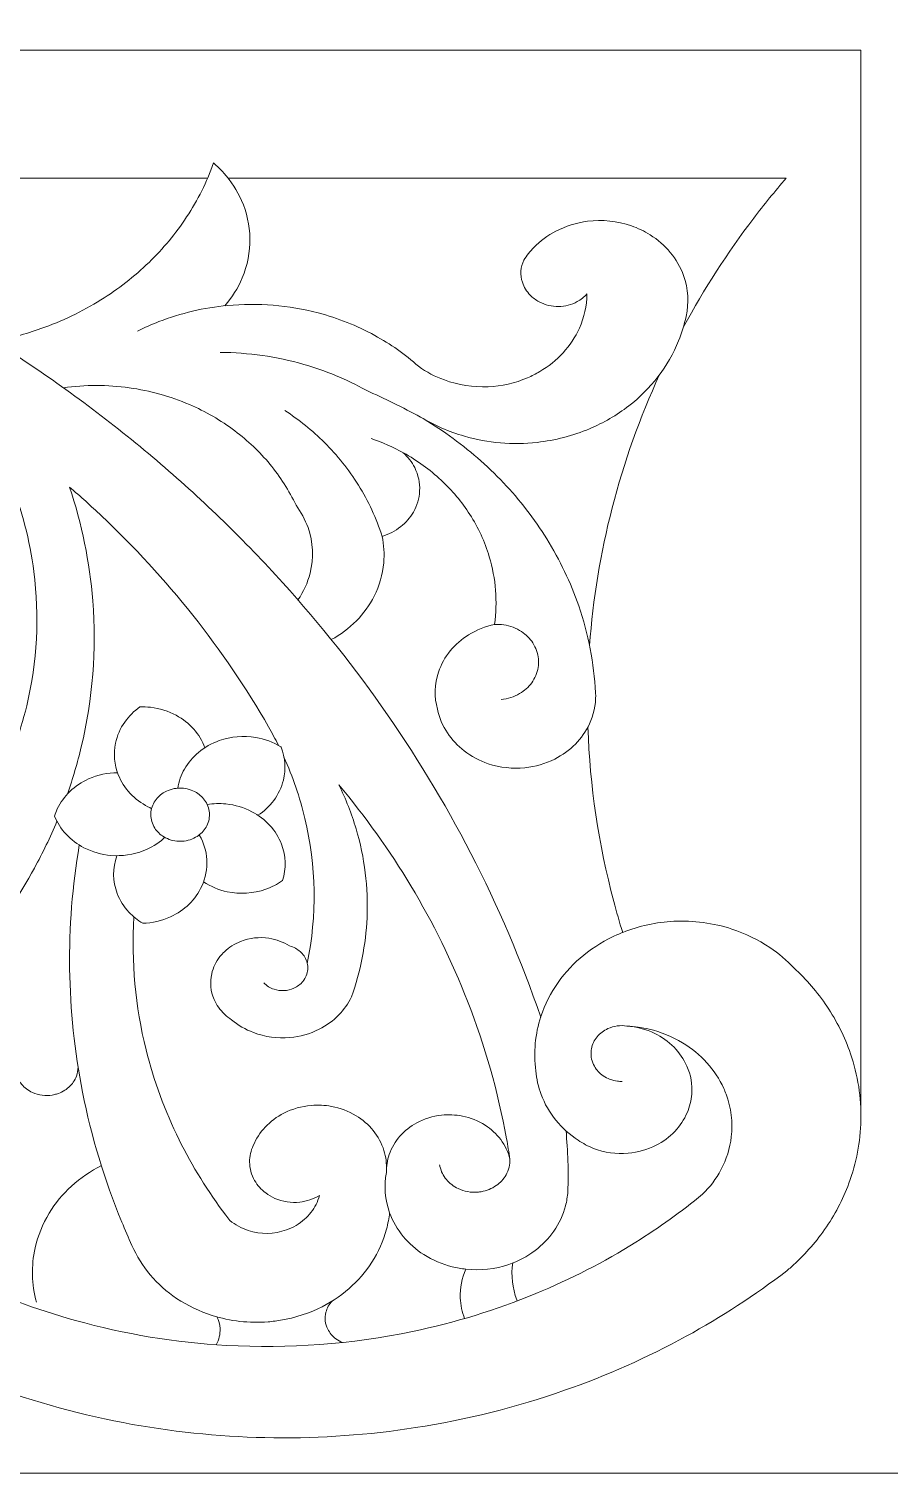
# Model space of a CAD drawing. Header units: millimetres. Extents: x 4600 to 4846, y 410 to 672.
# Drawn here: x 4768.1 to 4804.7, y 550.3 to 611.7 of the extents above; entities that cross this region are included whole.
import ezdxf

# ---------------------------------------------------------------- set-up
doc = ezdxf.new("R2010")
doc.units = ezdxf.units.MM
doc.header["$MEASUREMENT"] = 0
doc.layers.add('SITARA ALL', color=18, linetype='Continuous', true_color=0x000000)

msp = doc.modelspace()

# ---------------------------------------------------------------- linework, layer by layer
at = {"layer": 'SITARA ALL', "lineweight": 9}
for points, knots in [([(4601.51, 672.296), (4601.51, 672.296), (4845.51, 672.296), (4845.51, 672.296), (4845.51, 672.296), (4845.51, 550.296), (4845.51, 550.296), (4845.51, 550.296), (4601.51, 550.296), (4601.51, 550.296), (4601.51, 550.296), (4601.51, 672.296), (4601.51, 672.296)], [0, 0, 0, 0, 0.25, 0.25, 0.25, 0.5, 0.5, 0.5, 0.75, 0.75, 0.75, 1, 1, 1, 1]), ([(4603.512, 565.277), (4603.512, 565.277), (4603.512, 610.796), (4603.512, 610.796), (4603.512, 610.796), (4703.51, 610.796), (4703.51, 610.796), (4703.51, 610.796), (4803.507, 610.796), (4803.507, 610.796), (4803.507, 610.796), (4803.507, 565.277), (4803.507, 565.277)], [0, 0, 0, 0, 0.2, 0.2, 0.2, 0.4, 0.4, 0.4, 0.6, 0.6, 0.6, 1, 1, 1, 1]), ([(4776.442, 599.93), (4776.748, 600.282), (4776.997, 600.681), (4777.179, 601.111), (4777.405, 601.643), (4777.517, 602.217), (4777.508, 602.795), (4777.498, 603.351), (4777.377, 603.898), (4777.152, 604.407), (4776.965, 604.83), (4776.713, 605.221), (4776.405, 605.567), (4776.267, 605.722), (4776.12, 605.867), (4775.963, 606.003), (4775.673, 605.194), (4775.288, 604.423), (4774.815, 603.705), (4774.354, 603.006), (4773.817, 602.358), (4773.215, 601.776), (4772.591, 601.172), (4771.904, 600.636), (4771.166, 600.178), (4770.363, 599.679), (4769.508, 599.27), (4768.616, 598.957), (4767.964, 598.728), (4767.295, 598.549), (4766.615, 598.423)], [0, 0, 0, 0, 0.090909, 0.090909, 0.090909, 0.181818, 0.181818, 0.181818, 0.272727, 0.272727, 0.272727, 0.363636, 0.363636, 0.363636, 0.454545, 0.454545, 0.454545, 0.545455, 0.545455, 0.545455, 0.636364, 0.636364, 0.636364, 0.727273, 0.727273, 0.727273, 0.818182, 0.818182, 0.818182, 1, 1, 1, 1]), ([(4789.882, 569.688), (4789.062, 572.077), (4788.068, 574.403), (4786.908, 576.647), (4785.784, 578.822), (4784.511, 580.916), (4783.099, 582.917), (4781.722, 584.868), (4780.22, 586.728), (4778.602, 588.485), (4776.966, 590.262), (4775.22, 591.934), (4773.373, 593.491), (4771.463, 595.102), (4769.453, 596.592), (4767.356, 597.951), (4765.147, 599.382), (4762.849, 600.67), (4760.476, 601.809), (4757.915, 603.037), (4755.275, 604.093), (4752.574, 604.969), (4752.574, 604.969), (4752.463, 605.005), (4752.463, 605.005), (4751.565, 605.177), (4750.657, 605.293), (4749.745, 605.353)], [0, 0, 0, 0, 0.1, 0.1, 0.1, 0.2, 0.2, 0.2, 0.3, 0.3, 0.3, 0.4, 0.4, 0.4, 0.5, 0.5, 0.5, 0.6, 0.6, 0.6, 0.7, 0.7, 0.7, 0.8, 0.8, 0.8, 1, 1, 1, 1]), ([(4795.957, 599.034), (4796.832, 600.647), (4797.83, 602.191), (4798.944, 603.65), (4799.387, 604.231), (4799.848, 604.799), (4800.325, 605.353), (4800.325, 605.353), (4776.583, 605.353), (4776.583, 605.353)], [0, 0, 0, 0, 0.25, 0.25, 0.25, 0.5, 0.5, 0.5, 1, 1, 1, 1]), ([(4784.771, 595.195), (4785.353, 594.844), (4785.978, 594.572), (4786.632, 594.386), (4787.637, 594.098), (4788.689, 594.009), (4789.729, 594.122), (4790.498, 594.205), (4791.251, 594.4), (4791.964, 594.701), (4792.557, 594.951), (4793.115, 595.277), (4793.625, 595.67), (4794.091, 596.03), (4794.509, 596.447), (4794.87, 596.912), (4795.233, 597.379), (4795.529, 597.894), (4795.751, 598.442), (4795.887, 598.777), (4795.993, 599.123), (4796.067, 599.477), (4796.198, 600.053), (4796.161, 600.655), (4795.96, 601.212), (4795.83, 601.57), (4795.639, 601.903), (4795.395, 602.196), (4795.151, 602.489), (4794.862, 602.742), (4794.539, 602.944), (4794.287, 603.103), (4794.019, 603.232), (4793.738, 603.329), (4793.139, 603.536), (4792.501, 603.601), (4791.872, 603.521), (4791.401, 603.461), (4790.945, 603.319), (4790.523, 603.1), (4790.176, 602.92), (4789.86, 602.686), (4789.587, 602.407), (4789.427, 602.245), (4789.285, 602.066), (4789.161, 601.875), (4789.023, 601.578), (4789.002, 601.24), (4789.103, 600.928), (4789.169, 600.723), (4789.282, 600.537), (4789.433, 600.383), (4789.544, 600.269), (4789.673, 600.172), (4789.814, 600.097), (4790.069, 599.962), (4790.353, 599.893), (4790.641, 599.898), (4790.918, 599.901), (4791.191, 599.971), (4791.435, 600.104), (4791.591, 600.189), (4791.732, 600.3), (4791.85, 600.433), (4791.843, 599.932), (4791.733, 599.438), (4791.527, 598.98), (4791.355, 598.597), (4791.122, 598.243), (4790.837, 597.933), (4790.547, 597.617), (4790.211, 597.346), (4789.84, 597.129), (4789.674, 597.031), (4789.502, 596.944), (4789.325, 596.868), (4788.792, 596.641), (4788.223, 596.512), (4787.644, 596.488), (4787.01, 596.46), (4786.377, 596.557), (4785.782, 596.774), (4785.389, 596.917), (4785.018, 597.113), (4784.679, 597.357), (4784.111, 597.864), (4783.486, 598.305), (4782.818, 598.67), (4782.057, 599.086), (4781.248, 599.408), (4780.409, 599.628), (4779.152, 599.957), (4777.848, 600.063), (4776.555, 599.941), (4775.555, 599.848), (4774.573, 599.617), (4773.636, 599.256), (4773.327, 599.136), (4773.024, 599.002), (4772.727, 598.854)], [0, 0, 0, 0, 0.029412, 0.029412, 0.029412, 0.058824, 0.058824, 0.058824, 0.088235, 0.088235, 0.088235, 0.117647, 0.117647, 0.117647, 0.147059, 0.147059, 0.147059, 0.176471, 0.176471, 0.176471, 0.205882, 0.205882, 0.205882, 0.235294, 0.235294, 0.235294, 0.264706, 0.264706, 0.264706, 0.294118, 0.294118, 0.294118, 0.323529, 0.323529, 0.323529, 0.352941, 0.352941, 0.352941, 0.382353, 0.382353, 0.382353, 0.411765, 0.411765, 0.411765, 0.441176, 0.441176, 0.441176, 0.470588, 0.470588, 0.470588, 0.5, 0.5, 0.5, 0.529412, 0.529412, 0.529412, 0.558824, 0.558824, 0.558824, 0.588235, 0.588235, 0.588235, 0.617647, 0.617647, 0.617647, 0.647059, 0.647059, 0.647059, 0.676471, 0.676471, 0.676471, 0.705882, 0.705882, 0.705882, 0.735294, 0.735294, 0.735294, 0.764706, 0.764706, 0.764706, 0.794118, 0.794118, 0.794118, 0.823529, 0.823529, 0.823529, 0.852941, 0.852941, 0.852941, 0.882353, 0.882353, 0.882353, 0.911765, 0.911765, 0.911765, 0.941176, 0.941176, 0.941176, 1, 1, 1, 1]), ([(4761.891, 576.132), (4761.811, 575.829), (4761.838, 575.508), (4761.967, 575.222), (4762.056, 575.026), (4762.186, 574.851), (4762.349, 574.71), (4762.528, 574.555), (4762.736, 574.439), (4762.962, 574.37), (4763.215, 574.292), (4763.482, 574.27), (4763.744, 574.306), (4763.998, 574.34), (4764.241, 574.429), (4764.456, 574.567), (4764.641, 574.686), (4764.799, 574.842), (4764.92, 575.026), (4765.051, 575.225), (4765.128, 575.454), (4765.145, 575.692), (4765.163, 575.96), (4765.102, 576.227), (4764.97, 576.46), (4764.954, 576.49), (4764.936, 576.519), (4764.917, 576.547), (4765.619, 577.445), (4766.229, 578.411), (4766.738, 579.43), (4767.294, 580.543), (4767.721, 581.715), (4768.01, 582.924), (4768.457, 584.792), (4768.56, 586.725), (4768.315, 588.63), (4768.144, 589.95), (4767.809, 591.243), (4767.319, 592.481), (4766.945, 593.427), (4766.485, 594.336), (4765.945, 595.198), (4764.215, 596.37), (4762.402, 597.415), (4760.522, 598.328), (4758.473, 599.322), (4756.351, 600.161), (4754.176, 600.836), (4752.572, 601.334), (4750.943, 601.745), (4749.295, 602.067), (4750.497, 601.159), (4751.627, 600.157), (4752.673, 599.072), (4753.719, 597.986), (4754.675, 596.817), (4755.529, 595.574), (4756.401, 594.306), (4757.16, 592.963), (4757.797, 591.562), (4758.492, 590.033), (4759.033, 588.438), (4759.412, 586.802), (4759.947, 584.49), (4760.145, 582.112), (4759.999, 579.744), (4759.947, 578.891), (4759.85, 578.041), (4759.709, 577.198)], [0, 0, 0, 0, 0.041667, 0.041667, 0.041667, 0.083333, 0.083333, 0.083333, 0.125, 0.125, 0.125, 0.166667, 0.166667, 0.166667, 0.208333, 0.208333, 0.208333, 0.25, 0.25, 0.25, 0.291667, 0.291667, 0.291667, 0.333333, 0.333333, 0.333333, 0.375, 0.375, 0.375, 0.416667, 0.416667, 0.416667, 0.458333, 0.458333, 0.458333, 0.5, 0.5, 0.5, 0.541667, 0.541667, 0.541667, 0.583333, 0.583333, 0.583333, 0.625, 0.625, 0.625, 0.666667, 0.666667, 0.666667, 0.708333, 0.708333, 0.708333, 0.75, 0.75, 0.75, 0.791667, 0.791667, 0.791667, 0.833333, 0.833333, 0.833333, 0.875, 0.875, 0.875, 0.916667, 0.916667, 0.916667, 1, 1, 1, 1]), ([(4788.202, 583.192), (4788.478, 583.217), (4788.746, 583.302), (4788.985, 583.442), (4789.185, 583.558), (4789.359, 583.715), (4789.497, 583.901), (4789.638, 584.093), (4789.731, 584.314), (4789.77, 584.549), (4789.79, 584.669), (4789.795, 584.791), (4789.784, 584.912), (4789.761, 585.155), (4789.68, 585.388), (4789.547, 585.592), (4789.421, 585.785), (4789.256, 585.949), (4789.063, 586.075), (4788.839, 586.223), (4788.585, 586.32), (4788.319, 586.36), (4788.186, 586.38), (4788.051, 586.387), (4787.917, 586.379), (4787.526, 586.297), (4787.153, 586.148), (4786.813, 585.938), (4786.518, 585.756), (4786.254, 585.526), (4786.034, 585.258), (4785.812, 584.988), (4785.642, 584.681), (4785.531, 584.35), (4785.36, 583.841), (4785.346, 583.292), (4785.489, 582.774), (4785.565, 582.415), (4785.708, 582.073), (4785.911, 581.767), (4786.105, 581.475), (4786.345, 581.217), (4786.624, 581.003), (4786.932, 580.767), (4787.278, 580.583), (4787.647, 580.46), (4788.151, 580.293), (4788.684, 580.234), (4789.212, 580.289), (4789.652, 580.334), (4790.08, 580.459), (4790.476, 580.657), (4790.803, 580.82), (4791.101, 581.036), (4791.358, 581.296), (4791.604, 581.544), (4791.806, 581.833), (4791.955, 582.15), (4792.134, 582.534), (4792.225, 582.952), (4792.221, 583.375), (4792.22, 583.407), (4792.219, 583.44), (4792.218, 583.472), (4792.151, 584.732), (4791.908, 585.976), (4791.497, 587.169), (4791.153, 588.165), (4790.699, 589.119), (4790.143, 590.014), (4789.611, 590.871), (4788.993, 591.671), (4788.299, 592.403), (4787.598, 593.142), (4786.827, 593.811), (4785.997, 594.402), (4785.6, 594.684), (4785.191, 594.949), (4784.771, 595.195), (4784.012, 595.606), (4783.237, 595.987), (4782.448, 596.337), (4781.61, 596.804), (4780.721, 597.174), (4779.799, 597.438), (4778.642, 597.77), (4777.445, 597.941), (4776.242, 597.946)], [0, 0, 0, 0, 0.033333, 0.033333, 0.033333, 0.066667, 0.066667, 0.066667, 0.1, 0.1, 0.1, 0.133333, 0.133333, 0.133333, 0.166667, 0.166667, 0.166667, 0.2, 0.2, 0.2, 0.233333, 0.233333, 0.233333, 0.266667, 0.266667, 0.266667, 0.3, 0.3, 0.3, 0.333333, 0.333333, 0.333333, 0.366667, 0.366667, 0.366667, 0.4, 0.4, 0.4, 0.433333, 0.433333, 0.433333, 0.466667, 0.466667, 0.466667, 0.5, 0.5, 0.5, 0.533333, 0.533333, 0.533333, 0.566667, 0.566667, 0.566667, 0.6, 0.6, 0.6, 0.633333, 0.633333, 0.633333, 0.666667, 0.666667, 0.666667, 0.7, 0.7, 0.7, 0.733333, 0.733333, 0.733333, 0.766667, 0.766667, 0.766667, 0.8, 0.8, 0.8, 0.833333, 0.833333, 0.833333, 0.866667, 0.866667, 0.866667, 0.9, 0.9, 0.9, 0.933333, 0.933333, 0.933333, 1, 1, 1, 1]), ([(4794.943, 597.008), (4794.101, 595.18), (4793.424, 593.281), (4792.921, 591.333), (4792.425, 589.415), (4792.104, 587.457), (4791.959, 585.481)], [0, 0, 0, 0, 0.333333, 0.333333, 0.333333, 1, 1, 1, 1]), ([(4779.553, 587.424), (4779.792, 587.769), (4779.967, 588.154), (4780.07, 588.561), (4780.231, 589.201), (4780.2, 589.874), (4779.98, 590.496), (4779.859, 590.838), (4779.687, 591.159), (4779.47, 591.448), (4779.175, 592.073), (4778.803, 592.658), (4778.361, 593.19), (4777.921, 593.721), (4777.419, 594.198), (4776.867, 594.611), (4776.269, 595.06), (4775.619, 595.436), (4774.931, 595.73), (4774.114, 596.081), (4773.254, 596.32), (4772.374, 596.442), (4771.443, 596.572), (4770.5, 596.573), (4769.57, 596.444)], [0, 0, 0, 0, 0.111111, 0.111111, 0.111111, 0.222222, 0.222222, 0.222222, 0.333333, 0.333333, 0.333333, 0.444444, 0.444444, 0.444444, 0.555556, 0.555556, 0.555556, 0.666667, 0.666667, 0.666667, 0.777778, 0.777778, 0.777778, 1, 1, 1, 1]), ([(4783.133, 590.124), (4782.889, 590.891), (4782.55, 591.625), (4782.122, 592.307), (4781.711, 592.962), (4781.226, 593.568), (4780.678, 594.113), (4780.162, 594.625), (4779.596, 595.083), (4778.989, 595.481)], [0, 0, 0, 0, 0.25, 0.25, 0.25, 0.5, 0.5, 0.5, 1, 1, 1, 1]), ([(4787.917, 586.379), (4788.05, 587.345), (4787.974, 588.327), (4787.694, 589.26), (4787.503, 589.895), (4787.225, 590.499), (4786.866, 591.056), (4786.522, 591.592), (4786.111, 592.082), (4785.644, 592.515), (4785.16, 592.965), (4784.622, 593.354), (4784.044, 593.674), (4783.605, 593.917), (4783.147, 594.121), (4782.673, 594.284)], [0, 0, 0, 0, 0.166667, 0.166667, 0.166667, 0.333333, 0.333333, 0.333333, 0.5, 0.5, 0.5, 0.666667, 0.666667, 0.666667, 1, 1, 1, 1]), ([(4780.972, 585.735), (4781.365, 585.948), (4781.724, 586.217), (4782.039, 586.535), (4782.345, 586.844), (4782.601, 587.199), (4782.798, 587.588), (4783.021, 588.029), (4783.158, 588.508), (4783.202, 589), (4783.235, 589.376), (4783.211, 589.754), (4783.133, 590.124), (4783.421, 590.213), (4783.689, 590.354), (4783.926, 590.541), (4784.142, 590.711), (4784.324, 590.921), (4784.463, 591.16), (4784.621, 591.432), (4784.713, 591.739), (4784.73, 592.054), (4784.747, 592.397), (4784.675, 592.739), (4784.519, 593.046), (4784.397, 593.287), (4784.23, 593.503), (4784.028, 593.682)], [0, 0, 0, 0, 0.1, 0.1, 0.1, 0.2, 0.2, 0.2, 0.3, 0.3, 0.3, 0.4, 0.4, 0.4, 0.5, 0.5, 0.5, 0.6, 0.6, 0.6, 0.7, 0.7, 0.7, 0.8, 0.8, 0.8, 1, 1, 1, 1]), ([(4778.719, 581.242), (4778.589, 581.505), (4778.45, 581.765), (4778.304, 582.021), (4777.348, 583.683), (4776.27, 585.27), (4775.077, 586.771), (4773.884, 588.271), (4772.586, 589.684), (4771.191, 590.998), (4770.748, 591.416), (4770.296, 591.824), (4769.835, 592.221), (4770.36, 590.655), (4770.691, 589.031), (4770.82, 587.384), (4770.982, 585.303), (4770.818, 583.209), (4770.333, 581.179), (4770.171, 580.501), (4769.975, 579.832), (4769.745, 579.175)], [0, 0, 0, 0, 0.125, 0.125, 0.125, 0.25, 0.25, 0.25, 0.375, 0.375, 0.375, 0.5, 0.5, 0.5, 0.625, 0.625, 0.625, 0.75, 0.75, 0.75, 1, 1, 1, 1]), ([(4775.587, 581.135), (4775.482, 581.427), (4775.322, 581.695), (4775.116, 581.928), (4774.905, 582.166), (4774.653, 582.366), (4774.372, 582.518), (4774.035, 582.7), (4773.666, 582.815), (4773.285, 582.858), (4773.134, 582.875), (4772.981, 582.881), (4772.829, 582.875), (4772.578, 582.699), (4772.36, 582.481), (4772.183, 582.231), (4771.992, 581.96), (4771.858, 581.653), (4771.789, 581.329), (4771.696, 580.881), (4771.737, 580.416), (4771.906, 579.991), (4772.023, 579.697), (4772.195, 579.428), (4772.412, 579.197), (4772.629, 578.966), (4772.884, 578.774), (4773.166, 578.629), (4773.218, 578.602), (4773.27, 578.577), (4773.324, 578.553)], [0, 0, 0, 0, 0.090909, 0.090909, 0.090909, 0.181818, 0.181818, 0.181818, 0.272727, 0.272727, 0.272727, 0.363636, 0.363636, 0.363636, 0.454545, 0.454545, 0.454545, 0.545455, 0.545455, 0.545455, 0.636364, 0.636364, 0.636364, 0.727273, 0.727273, 0.727273, 0.818182, 0.818182, 0.818182, 1, 1, 1, 1]), ([(4777.85, 578.267), (4778.109, 578.436), (4778.336, 578.648), (4778.521, 578.895), (4778.715, 579.154), (4778.854, 579.448), (4778.932, 579.762), (4779.045, 580.226), (4779.012, 580.713), (4778.835, 581.157), (4778.835, 581.157), (4778.826, 581.18), (4778.826, 581.18), (4778.497, 581.379), (4778.134, 581.514), (4777.755, 581.576), (4777.235, 581.663), (4776.701, 581.616), (4776.204, 581.44), (4775.881, 581.325), (4775.581, 581.155), (4775.318, 580.935), (4775.081, 580.738), (4774.88, 580.5), (4774.727, 580.232), (4774.582, 579.98), (4774.485, 579.705), (4774.439, 579.418)], [0, 0, 0, 0, 0.1, 0.1, 0.1, 0.2, 0.2, 0.2, 0.3, 0.3, 0.3, 0.4, 0.4, 0.4, 0.5, 0.5, 0.5, 0.6, 0.6, 0.6, 0.7, 0.7, 0.7, 0.8, 0.8, 0.8, 1, 1, 1, 1]), ([(4791.89, 582.02), (4791.974, 579.515), (4792.342, 577.028), (4792.989, 574.606), (4793.107, 574.163), (4793.234, 573.723), (4793.37, 573.286)], [0, 0, 0, 0, 0.333333, 0.333333, 0.333333, 1, 1, 1, 1]), ([(4779.949, 571.969), (4780.366, 574.007), (4780.331, 576.111), (4779.847, 578.135), (4779.632, 579.029), (4779.334, 579.902), (4778.956, 580.74)], [0, 0, 0, 0, 0.333333, 0.333333, 0.333333, 1, 1, 1, 1]), ([(4771.875, 580.073), (4771.452, 580.073), (4771.033, 579.985), (4770.646, 579.814), (4770.349, 579.682), (4770.077, 579.5), (4769.842, 579.274), (4769.622, 579.062), (4769.442, 578.812), (4769.312, 578.536), (4769.266, 578.438), (4769.227, 578.338), (4769.195, 578.235), (4769.31, 577.951), (4769.477, 577.689), (4769.686, 577.465), (4769.905, 577.23), (4770.162, 577.035), (4770.447, 576.888), (4770.803, 576.704), (4771.191, 576.592), (4771.591, 576.559), (4772.068, 576.518), (4772.547, 576.588), (4772.992, 576.763), (4773.301, 576.885), (4773.587, 577.059), (4773.836, 577.279), (4773.853, 577.294), (4773.871, 577.31), (4773.887, 577.326)], [0, 0, 0, 0, 0.090909, 0.090909, 0.090909, 0.181818, 0.181818, 0.181818, 0.272727, 0.272727, 0.272727, 0.363636, 0.363636, 0.363636, 0.454545, 0.454545, 0.454545, 0.545455, 0.545455, 0.545455, 0.636364, 0.636364, 0.636364, 0.727273, 0.727273, 0.727273, 0.818182, 0.818182, 0.818182, 1, 1, 1, 1]), ([(4775.787, 578.291), (4775.787, 578.492), (4775.729, 578.689), (4775.619, 578.857), (4775.52, 579.011), (4775.387, 579.14), (4775.229, 579.233), (4775.036, 579.348), (4774.817, 579.412), (4774.593, 579.421), (4774.575, 579.421), (4774.557, 579.422), (4774.539, 579.422), (4774.308, 579.422), (4774.08, 579.364), (4773.879, 579.251), (4773.717, 579.161), (4773.579, 579.035), (4773.475, 578.883), (4773.364, 578.722), (4773.301, 578.534), (4773.291, 578.339), (4773.29, 578.323), (4773.29, 578.307), (4773.29, 578.291), (4773.29, 578.09), (4773.349, 577.893), (4773.458, 577.724), (4773.557, 577.571), (4773.691, 577.442), (4773.848, 577.349), (4774.041, 577.234), (4774.26, 577.169), (4774.484, 577.161), (4774.502, 577.16), (4774.521, 577.16), (4774.539, 577.16), (4774.77, 577.159), (4774.997, 577.218), (4775.198, 577.331), (4775.36, 577.42), (4775.498, 577.546), (4775.603, 577.699), (4775.713, 577.859), (4775.777, 578.048), (4775.786, 578.242), (4775.787, 578.258), (4775.787, 578.275), (4775.787, 578.291)], [0, 0, 0, 0, 0.0625, 0.0625, 0.0625, 0.125, 0.125, 0.125, 0.1875, 0.1875, 0.1875, 0.25, 0.25, 0.25, 0.3125, 0.3125, 0.3125, 0.375, 0.375, 0.375, 0.4375, 0.4375, 0.4375, 0.5, 0.5, 0.5, 0.5625, 0.5625, 0.5625, 0.625, 0.625, 0.625, 0.6875, 0.6875, 0.6875, 0.75, 0.75, 0.75, 0.8125, 0.8125, 0.8125, 0.875, 0.875, 0.875, 0.9375, 0.9375, 0.9375, 1, 1, 1, 1]), ([(4778.098, 571.141), (4778.22, 571.016), (4778.37, 570.923), (4778.535, 570.869), (4778.811, 570.778), (4779.111, 570.793), (4779.377, 570.911), (4779.529, 570.979), (4779.663, 571.082), (4779.768, 571.212), (4779.781, 571.228), (4779.793, 571.244), (4779.805, 571.261), (4779.913, 571.413), (4779.971, 571.596), (4779.97, 571.783), (4779.969, 571.963), (4779.913, 572.138), (4779.811, 572.286), (4779.717, 572.422), (4779.593, 572.532), (4779.447, 572.61), (4779.367, 572.653), (4779.282, 572.686), (4779.193, 572.709), (4778.928, 572.878), (4778.631, 572.989), (4778.32, 573.036), (4777.912, 573.099), (4777.495, 573.053), (4777.111, 572.902), (4776.855, 572.801), (4776.621, 572.652), (4776.421, 572.463), (4776.353, 572.398), (4776.29, 572.329), (4776.232, 572.255), (4776.062, 572.04), (4775.942, 571.79), (4775.881, 571.524), (4775.799, 571.16), (4775.835, 570.78), (4775.984, 570.439), (4776.088, 570.201), (4776.239, 569.986), (4776.428, 569.809), (4776.521, 569.721), (4776.622, 569.642), (4776.729, 569.573), (4777.006, 569.341), (4777.32, 569.158), (4777.657, 569.03), (4778.151, 568.842), (4778.682, 568.769), (4779.208, 568.816), (4779.642, 568.853), (4780.064, 568.972), (4780.453, 569.167), (4780.766, 569.324), (4781.051, 569.532), (4781.296, 569.782), (4781.514, 570.006), (4781.694, 570.263), (4781.83, 570.544), (4782.217, 571.627), (4782.44, 572.762), (4782.492, 573.912), (4782.548, 575.19), (4782.39, 576.468), (4782.024, 577.694), (4781.833, 578.335), (4781.588, 578.958), (4781.292, 579.558), (4782.424, 578.209), (4783.449, 576.773), (4784.358, 575.264), (4785.298, 573.701), (4786.106, 572.061), (4786.771, 570.362), (4787.511, 568.471), (4788.067, 566.511), (4788.428, 564.512), (4788.48, 564.225), (4788.528, 563.938), (4788.571, 563.65), (4788.581, 563.414), (4788.523, 563.18), (4788.405, 562.975), (4788.302, 562.796), (4788.162, 562.643), (4787.993, 562.525), (4787.8, 562.39), (4787.579, 562.3), (4787.347, 562.261), (4787.3, 562.253), (4787.253, 562.247), (4787.206, 562.243), (4786.918, 562.219), (4786.63, 562.272), (4786.369, 562.395), (4786.176, 562.486), (4786.005, 562.617), (4785.869, 562.781), (4785.735, 562.94), (4785.642, 563.129), (4785.596, 563.332), (4785.591, 563.356), (4785.586, 563.38), (4785.582, 563.404)], [0, 0, 0, 0, 0.027027, 0.027027, 0.027027, 0.054054, 0.054054, 0.054054, 0.081081, 0.081081, 0.081081, 0.108108, 0.108108, 0.108108, 0.135135, 0.135135, 0.135135, 0.162162, 0.162162, 0.162162, 0.189189, 0.189189, 0.189189, 0.216216, 0.216216, 0.216216, 0.243243, 0.243243, 0.243243, 0.27027, 0.27027, 0.27027, 0.297297, 0.297297, 0.297297, 0.324324, 0.324324, 0.324324, 0.351351, 0.351351, 0.351351, 0.378378, 0.378378, 0.378378, 0.405405, 0.405405, 0.405405, 0.432432, 0.432432, 0.432432, 0.459459, 0.459459, 0.459459, 0.486486, 0.486486, 0.486486, 0.513514, 0.513514, 0.513514, 0.540541, 0.540541, 0.540541, 0.567568, 0.567568, 0.567568, 0.594595, 0.594595, 0.594595, 0.621622, 0.621622, 0.621622, 0.648649, 0.648649, 0.648649, 0.675676, 0.675676, 0.675676, 0.702703, 0.702703, 0.702703, 0.72973, 0.72973, 0.72973, 0.756757, 0.756757, 0.756757, 0.783784, 0.783784, 0.783784, 0.810811, 0.810811, 0.810811, 0.837838, 0.837838, 0.837838, 0.864865, 0.864865, 0.864865, 0.891892, 0.891892, 0.891892, 0.918919, 0.918919, 0.918919, 0.945946, 0.945946, 0.945946, 1, 1, 1, 1]), ([(4775.536, 575.432), (4775.843, 575.231), (4776.184, 575.09), (4776.543, 575.015), (4777.088, 574.901), (4777.653, 574.937), (4778.179, 575.12), (4778.435, 575.209), (4778.677, 575.334), (4778.898, 575.492), (4779.059, 575.999), (4779.042, 576.545), (4778.85, 577.041), (4778.737, 577.334), (4778.569, 577.603), (4778.356, 577.835), (4778.138, 578.071), (4777.881, 578.268), (4777.596, 578.417), (4777.251, 578.597), (4776.875, 578.709), (4776.488, 578.747), (4776.223, 578.774), (4775.955, 578.766), (4775.692, 578.725)], [0, 0, 0, 0, 0.111111, 0.111111, 0.111111, 0.222222, 0.222222, 0.222222, 0.333333, 0.333333, 0.333333, 0.444444, 0.444444, 0.444444, 0.555556, 0.555556, 0.555556, 0.666667, 0.666667, 0.666667, 0.777778, 0.777778, 0.777778, 1, 1, 1, 1]), ([(4764.917, 576.547), (4764.815, 576.845), (4764.657, 577.122), (4764.453, 577.363), (4764.244, 577.609), (4763.995, 577.818), (4763.715, 577.98), (4763.382, 578.173), (4763.016, 578.302), (4762.635, 578.36), (4762.232, 578.422), (4761.822, 578.407), (4761.425, 578.315), (4761.071, 578.234), (4760.734, 578.09), (4760.431, 577.89), (4760.162, 577.713), (4759.926, 577.49), (4759.733, 577.231), (4759.537, 576.967), (4759.394, 576.667), (4759.314, 576.348), (4759.224, 575.986), (4759.219, 575.608), (4759.302, 575.244), (4759.319, 574.783), (4759.431, 574.33), (4759.631, 573.914), (4759.802, 573.557), (4760.031, 573.232), (4760.307, 572.949), (4760.593, 572.658), (4760.922, 572.412), (4761.282, 572.221), (4761.455, 572.129), (4761.634, 572.049), (4761.818, 571.982), (4762.398, 571.771), (4763.014, 571.684), (4763.629, 571.727), (4764.155, 571.763), (4764.67, 571.893), (4765.149, 572.113), (4765.505, 572.276), (4765.836, 572.49), (4766.131, 572.749), (4766.964, 573.771), (4767.703, 574.867), (4768.339, 576.023), (4768.693, 576.669), (4769.013, 577.333), (4769.298, 578.012)], [0, 0, 0, 0, 0.055556, 0.055556, 0.055556, 0.111111, 0.111111, 0.111111, 0.166667, 0.166667, 0.166667, 0.222222, 0.222222, 0.222222, 0.277778, 0.277778, 0.277778, 0.333333, 0.333333, 0.333333, 0.388889, 0.388889, 0.388889, 0.444444, 0.444444, 0.444444, 0.5, 0.5, 0.5, 0.555556, 0.555556, 0.555556, 0.611111, 0.611111, 0.611111, 0.666667, 0.666667, 0.666667, 0.722222, 0.722222, 0.722222, 0.777778, 0.777778, 0.777778, 0.833333, 0.833333, 0.833333, 0.888889, 0.888889, 0.888889, 1, 1, 1, 1]), ([(4771.844, 576.548), (4771.656, 576.026), (4771.663, 575.453), (4771.864, 574.936), (4771.977, 574.645), (4772.145, 574.379), (4772.357, 574.15), (4772.53, 573.964), (4772.728, 573.803), (4772.946, 573.672), (4773.355, 573.684), (4773.757, 573.778), (4774.129, 573.948), (4774.423, 574.082), (4774.691, 574.266), (4774.923, 574.49), (4775.148, 574.709), (4775.331, 574.967), (4775.463, 575.252), (4775.625, 575.605), (4775.698, 575.992), (4775.674, 576.379), (4775.651, 576.742), (4775.545, 577.094), (4775.364, 577.409), (4775.364, 577.409), (4775.351, 577.432), (4775.351, 577.432)], [0, 0, 0, 0, 0.1, 0.1, 0.1, 0.2, 0.2, 0.2, 0.3, 0.3, 0.3, 0.4, 0.4, 0.4, 0.5, 0.5, 0.5, 0.6, 0.6, 0.6, 0.7, 0.7, 0.7, 0.8, 0.8, 0.8, 1, 1, 1, 1]), ([(4770.247, 577.002), (4769.653, 573.521), (4769.701, 569.961), (4770.387, 566.497), (4770.762, 564.605), (4771.321, 562.755), (4772.057, 560.972), (4772.194, 560.638), (4772.337, 560.307), (4772.487, 559.978), (4772.684, 559.525), (4772.948, 559.103), (4773.268, 558.727), (4773.594, 558.343), (4773.972, 558.006), (4774.39, 557.726), (4774.858, 557.413), (4775.369, 557.167), (4775.906, 556.998), (4776.673, 556.756), (4777.48, 556.665), (4778.282, 556.729), (4778.381, 556.737), (4778.479, 556.747), (4778.576, 556.759), (4779.208, 556.839), (4779.822, 557.016), (4780.399, 557.285), (4780.879, 557.509), (4781.326, 557.798), (4781.727, 558.145), (4782.102, 558.47), (4782.429, 558.845), (4782.698, 559.261), (4782.98, 559.695), (4783.191, 560.17), (4783.323, 560.67), (4783.383, 560.901), (4783.427, 561.135), (4783.452, 561.372)], [0, 0, 0, 0, 0.071429, 0.071429, 0.071429, 0.142857, 0.142857, 0.142857, 0.214286, 0.214286, 0.214286, 0.285714, 0.285714, 0.285714, 0.357143, 0.357143, 0.357143, 0.428571, 0.428571, 0.428571, 0.5, 0.5, 0.5, 0.571429, 0.571429, 0.571429, 0.642857, 0.642857, 0.642857, 0.714286, 0.714286, 0.714286, 0.785714, 0.785714, 0.785714, 0.857143, 0.857143, 0.857143, 1, 1, 1, 1]), ([(4716.061, 563.133), (4718.232, 564.153), (4720.478, 565.006), (4722.779, 565.685), (4725.496, 566.487), (4728.279, 567.05), (4731.094, 567.367), (4735.604, 567.876), (4740.163, 567.758), (4744.641, 567.018), (4747.269, 566.583), (4749.857, 565.931), (4752.378, 565.069), (4754.565, 564.322), (4756.695, 563.413), (4758.748, 562.351), (4759.578, 561.922), (4760.395, 561.466), (4761.197, 560.986), (4762.467, 560.089), (4763.81, 559.298), (4765.211, 558.623), (4766.778, 557.867), (4768.409, 557.253), (4770.086, 556.786), (4772.182, 556.203), (4774.334, 555.848), (4776.507, 555.727), (4779.164, 555.577), (4781.828, 555.776), (4784.433, 556.32), (4786.226, 556.693), (4787.981, 557.232), (4789.674, 557.929), (4791.153, 558.538), (4792.577, 559.27), (4793.933, 560.117), (4794.921, 560.735), (4795.868, 561.414), (4796.769, 562.153), (4797.082, 562.459), (4797.347, 562.811), (4797.553, 563.198), (4797.784, 563.633), (4797.933, 564.108), (4797.991, 564.598), (4798.061, 565.21), (4797.986, 565.83), (4797.769, 566.408), (4797.738, 566.491), (4797.705, 566.573), (4797.668, 566.654), (4797.488, 567.051), (4797.248, 567.418), (4796.956, 567.741), (4796.653, 568.076), (4796.302, 568.364), (4795.915, 568.596), (4795.476, 568.859), (4794.999, 569.053), (4794.501, 569.171), (4794.189, 569.245), (4793.87, 569.29), (4793.55, 569.305), (4793.96, 569.276), (4794.36, 569.17), (4794.731, 568.992), (4795.036, 568.845), (4795.315, 568.646), (4795.554, 568.405), (4795.784, 568.173), (4795.969, 567.901), (4796.102, 567.603), (4796.268, 567.228), (4796.339, 566.817), (4796.308, 566.409), (4796.286, 566.136), (4796.221, 565.869), (4796.113, 565.617), (4795.987, 565.325), (4795.81, 565.058), (4795.591, 564.828), (4795.36, 564.587), (4795.091, 564.386), (4794.794, 564.235), (4794.421, 564.045), (4794.015, 563.929), (4793.599, 563.894), (4793.098, 563.851), (4792.595, 563.923), (4792.127, 564.104), (4791.897, 564.194), (4791.678, 564.311), (4791.476, 564.453), (4791.12, 564.686), (4790.801, 564.972), (4790.531, 565.301), (4790.261, 565.629), (4790.047, 565.999), (4789.898, 566.397), (4789.777, 566.72), (4789.702, 567.059), (4789.677, 567.404), (4789.572, 568.177), (4789.644, 568.964), (4789.888, 569.705), (4790.058, 570.224), (4790.306, 570.714), (4790.623, 571.159), (4790.932, 571.593), (4791.299, 571.983), (4791.713, 572.318), (4792.151, 572.672), (4792.634, 572.967), (4793.15, 573.193), (4793.223, 573.225), (4793.297, 573.256), (4793.37, 573.286), (4794.065, 573.561), (4794.8, 573.72), (4795.547, 573.757), (4796.384, 573.799), (4797.222, 573.688), (4798.019, 573.429), (4798.593, 573.242), (4799.138, 572.976), (4799.638, 572.639), (4800.008, 572.39), (4800.349, 572.101), (4800.655, 571.777), (4801.187, 571.29), (4801.659, 570.742), (4802.062, 570.144), (4802.483, 569.519), (4802.821, 568.841), (4803.065, 568.129), (4803.378, 567.219), (4803.527, 566.261), (4803.508, 565.3), (4803.488, 564.384), (4803.315, 563.478), (4802.996, 562.619), (4802.737, 561.921), (4802.389, 561.259), (4801.961, 560.651), (4801.549, 560.066), (4801.071, 559.531), (4800.536, 559.057), (4800.474, 559.002), (4800.411, 558.948), (4800.348, 558.894), (4798.995, 557.859), (4797.565, 556.929), (4796.07, 556.113), (4794.412, 555.207), (4792.683, 554.439), (4790.899, 553.816), (4788.837, 553.095), (4786.714, 552.563), (4784.555, 552.229), (4780.558, 551.608), (4776.484, 551.656), (4772.503, 552.37), (4770.406, 552.746), (4768.345, 553.309), (4766.348, 554.052), (4764.616, 554.696), (4762.938, 555.479), (4761.332, 556.392), (4761.252, 556.437), (4761.172, 556.483), (4761.093, 556.529), (4759.332, 557.683), (4757.49, 558.708), (4755.58, 559.595), (4753.494, 560.564), (4751.337, 561.371), (4749.127, 562.011), (4746.461, 562.782), (4743.731, 563.312), (4740.969, 563.594), (4736.758, 564.026), (4732.508, 563.883), (4728.335, 563.171), (4725.816, 562.741), (4723.338, 562.102), (4720.925, 561.26), (4720.293, 561.039), (4719.666, 560.804), (4719.045, 560.555), (4719.245, 560.275), (4719.386, 559.957), (4719.459, 559.621), (4719.558, 559.156), (4719.518, 558.672), (4719.344, 558.229), (4719.225, 557.928), (4719.051, 557.652), (4718.832, 557.415), (4718.61, 557.176), (4718.35, 556.976), (4718.061, 556.824), (4717.896, 556.737), (4717.724, 556.665), (4717.546, 556.609), (4716.894, 556.404), (4716.193, 556.411), (4715.546, 556.63), (4715.215, 556.742), (4714.906, 556.911), (4714.634, 557.128), (4714.385, 557.327), (4714.173, 557.567), (4714.008, 557.838), (4713.83, 558.13), (4713.714, 558.455), (4713.667, 558.793), (4713.665, 558.813), (4713.662, 558.833), (4713.66, 558.853)], [0, 0, 0, 0, 0.013514, 0.013514, 0.013514, 0.027027, 0.027027, 0.027027, 0.040541, 0.040541, 0.040541, 0.054054, 0.054054, 0.054054, 0.067568, 0.067568, 0.067568, 0.081081, 0.081081, 0.081081, 0.094595, 0.094595, 0.094595, 0.108108, 0.108108, 0.108108, 0.121622, 0.121622, 0.121622, 0.135135, 0.135135, 0.135135, 0.148649, 0.148649, 0.148649, 0.162162, 0.162162, 0.162162, 0.175676, 0.175676, 0.175676, 0.189189, 0.189189, 0.189189, 0.202703, 0.202703, 0.202703, 0.216216, 0.216216, 0.216216, 0.22973, 0.22973, 0.22973, 0.243243, 0.243243, 0.243243, 0.256757, 0.256757, 0.256757, 0.27027, 0.27027, 0.27027, 0.283784, 0.283784, 0.283784, 0.297297, 0.297297, 0.297297, 0.310811, 0.310811, 0.310811, 0.324324, 0.324324, 0.324324, 0.337838, 0.337838, 0.337838, 0.351351, 0.351351, 0.351351, 0.364865, 0.364865, 0.364865, 0.378378, 0.378378, 0.378378, 0.391892, 0.391892, 0.391892, 0.405405, 0.405405, 0.405405, 0.418919, 0.418919, 0.418919, 0.432432, 0.432432, 0.432432, 0.445946, 0.445946, 0.445946, 0.459459, 0.459459, 0.459459, 0.472973, 0.472973, 0.472973, 0.486486, 0.486486, 0.486486, 0.5, 0.5, 0.5, 0.513514, 0.513514, 0.513514, 0.527027, 0.527027, 0.527027, 0.540541, 0.540541, 0.540541, 0.554054, 0.554054, 0.554054, 0.567568, 0.567568, 0.567568, 0.581081, 0.581081, 0.581081, 0.594595, 0.594595, 0.594595, 0.608108, 0.608108, 0.608108, 0.621622, 0.621622, 0.621622, 0.635135, 0.635135, 0.635135, 0.648649, 0.648649, 0.648649, 0.662162, 0.662162, 0.662162, 0.675676, 0.675676, 0.675676, 0.689189, 0.689189, 0.689189, 0.702703, 0.702703, 0.702703, 0.716216, 0.716216, 0.716216, 0.72973, 0.72973, 0.72973, 0.743243, 0.743243, 0.743243, 0.756757, 0.756757, 0.756757, 0.77027, 0.77027, 0.77027, 0.783784, 0.783784, 0.783784, 0.797297, 0.797297, 0.797297, 0.810811, 0.810811, 0.810811, 0.824324, 0.824324, 0.824324, 0.837838, 0.837838, 0.837838, 0.851351, 0.851351, 0.851351, 0.864865, 0.864865, 0.864865, 0.878378, 0.878378, 0.878378, 0.891892, 0.891892, 0.891892, 0.905405, 0.905405, 0.905405, 0.918919, 0.918919, 0.918919, 0.932432, 0.932432, 0.932432, 0.945946, 0.945946, 0.945946, 0.959459, 0.959459, 0.959459, 0.972973, 0.972973, 0.972973, 1, 1, 1, 1]), ([(4772.573, 573.942), (4772.455, 572.046), (4772.629, 570.143), (4773.089, 568.3), (4773.42, 566.977), (4773.892, 565.694), (4774.496, 564.472), (4775.056, 563.34), (4775.722, 562.264), (4776.485, 561.259), (4776.54, 561.185), (4776.597, 561.112), (4776.653, 561.04), (4776.884, 560.85), (4777.149, 560.705), (4777.434, 560.614), (4777.967, 560.441), (4778.542, 560.45), (4779.07, 560.639), (4779.351, 560.739), (4779.61, 560.891), (4779.834, 561.088), (4780.034, 561.264), (4780.2, 561.477), (4780.321, 561.715), (4780.383, 561.838), (4780.433, 561.968), (4780.468, 562.101), (4780.212, 561.946), (4779.924, 561.85), (4779.627, 561.819), (4779.268, 561.78), (4778.905, 561.836), (4778.574, 561.979), (4778.434, 562.04), (4778.303, 562.116), (4778.182, 562.207), (4777.99, 562.351), (4777.829, 562.531), (4777.709, 562.738), (4777.57, 562.978), (4777.496, 563.249), (4777.494, 563.526), (4777.492, 563.768), (4777.546, 564.006), (4777.651, 564.224), (4777.772, 564.514), (4777.945, 564.779), (4778.16, 565.008), (4778.388, 565.249), (4778.655, 565.449), (4778.95, 565.599), (4779.312, 565.784), (4779.707, 565.896), (4780.112, 565.931), (4780.402, 565.956), (4780.694, 565.942), (4780.98, 565.889), (4781.349, 565.822), (4781.704, 565.687), (4782.025, 565.493), (4782.303, 565.325), (4782.549, 565.111), (4782.754, 564.86), (4782.959, 564.608), (4783.115, 564.319), (4783.212, 564.009), (4783.296, 563.739), (4783.332, 563.456), (4783.318, 563.173)], [0, 0, 0, 0, 0.041667, 0.041667, 0.041667, 0.083333, 0.083333, 0.083333, 0.125, 0.125, 0.125, 0.166667, 0.166667, 0.166667, 0.208333, 0.208333, 0.208333, 0.25, 0.25, 0.25, 0.291667, 0.291667, 0.291667, 0.333333, 0.333333, 0.333333, 0.375, 0.375, 0.375, 0.416667, 0.416667, 0.416667, 0.458333, 0.458333, 0.458333, 0.5, 0.5, 0.5, 0.541667, 0.541667, 0.541667, 0.583333, 0.583333, 0.583333, 0.625, 0.625, 0.625, 0.666667, 0.666667, 0.666667, 0.708333, 0.708333, 0.708333, 0.75, 0.75, 0.75, 0.791667, 0.791667, 0.791667, 0.833333, 0.833333, 0.833333, 0.875, 0.875, 0.875, 0.916667, 0.916667, 0.916667, 1, 1, 1, 1]), ([(4793.55, 569.305), (4793.276, 569.347), (4792.996, 569.309), (4792.743, 569.195), (4792.565, 569.115), (4792.408, 568.996), (4792.283, 568.846), (4792.161, 568.7), (4792.078, 568.526), (4792.041, 568.34), (4792.034, 568.304), (4792.029, 568.267), (4792.026, 568.231), (4792.007, 568.01), (4792.055, 567.789), (4792.165, 567.596), (4792.258, 567.433), (4792.387, 567.294), (4792.543, 567.189), (4792.725, 567.066), (4792.933, 566.988), (4793.15, 566.961), (4793.213, 566.953), (4793.277, 566.95), (4793.341, 566.95)], [0, 0, 0, 0, 0.111111, 0.111111, 0.111111, 0.222222, 0.222222, 0.222222, 0.333333, 0.333333, 0.333333, 0.444444, 0.444444, 0.444444, 0.555556, 0.555556, 0.555556, 0.666667, 0.666667, 0.666667, 0.777778, 0.777778, 0.777778, 1, 1, 1, 1]), ([(4765.756, 567.597), (4766.156, 567.653), (4766.564, 567.603), (4766.939, 567.453), (4767.197, 567.35), (4767.432, 567.199), (4767.631, 567.007), (4767.689, 566.951), (4767.743, 566.892), (4767.793, 566.83), (4767.919, 566.681), (4768.078, 566.562), (4768.256, 566.481), (4768.52, 566.362), (4768.812, 566.324), (4769.097, 566.371), (4769.16, 566.381), (4769.223, 566.396), (4769.285, 566.415), (4769.479, 566.473), (4769.658, 566.573), (4769.808, 566.709), (4769.949, 566.836), (4770.058, 566.995), (4770.125, 567.172), (4770.172, 567.297), (4770.197, 567.429), (4770.197, 567.562)], [0, 0, 0, 0, 0.1, 0.1, 0.1, 0.2, 0.2, 0.2, 0.3, 0.3, 0.3, 0.4, 0.4, 0.4, 0.5, 0.5, 0.5, 0.6, 0.6, 0.6, 0.7, 0.7, 0.7, 0.8, 0.8, 0.8, 1, 1, 1, 1]), ([(4788.571, 563.65), (4788.497, 563.948), (4788.363, 564.229), (4788.178, 564.475), (4787.996, 564.716), (4787.773, 564.924), (4787.518, 565.087), (4787.222, 565.276), (4786.894, 565.408), (4786.55, 565.476), (4786.256, 565.534), (4785.956, 565.548), (4785.658, 565.515), (4785.289, 565.476), (4784.931, 565.364), (4784.605, 565.188), (4784.335, 565.041), (4784.093, 564.848), (4783.89, 564.617), (4783.691, 564.391), (4783.538, 564.128), (4783.438, 563.843), (4783.353, 563.597), (4783.312, 563.337), (4783.318, 563.077), (4783.207, 562.506), (4783.254, 561.917), (4783.452, 561.37), (4783.586, 561.003), (4783.782, 560.661), (4784.032, 560.359), (4784.282, 560.058), (4784.577, 559.797), (4784.908, 559.587), (4785.281, 559.35), (4785.689, 559.175), (4786.118, 559.069), (4786.309, 559.022), (4786.504, 558.988), (4786.699, 558.967), (4787.316, 558.902), (4787.938, 558.971), (4788.525, 559.171), (4788.925, 559.306), (4789.301, 559.505), (4789.639, 559.758), (4789.948, 559.99), (4790.219, 560.27), (4790.441, 560.587), (4790.669, 560.912), (4790.837, 561.274), (4790.937, 561.657), (4790.989, 561.855), (4791.021, 562.058), (4791.035, 562.262), (4791.066, 563.126), (4791.04, 563.992), (4790.958, 564.853)], [0, 0, 0, 0, 0.05, 0.05, 0.05, 0.1, 0.1, 0.1, 0.15, 0.15, 0.15, 0.2, 0.2, 0.2, 0.25, 0.25, 0.25, 0.3, 0.3, 0.3, 0.35, 0.35, 0.35, 0.4, 0.4, 0.4, 0.45, 0.45, 0.45, 0.5, 0.5, 0.5, 0.55, 0.55, 0.55, 0.6, 0.6, 0.6, 0.65, 0.65, 0.65, 0.7, 0.7, 0.7, 0.75, 0.75, 0.75, 0.8, 0.8, 0.8, 0.85, 0.85, 0.85, 0.9, 0.9, 0.9, 1, 1, 1, 1]), ([(4771.186, 563.372), (4770.725, 563.139), (4770.297, 562.844), (4769.915, 562.496), (4769.544, 562.159), (4769.223, 561.77), (4768.962, 561.342), (4768.685, 560.887), (4768.484, 560.389), (4768.367, 559.869), (4768.198, 559.11), (4768.219, 558.32), (4768.428, 557.57)], [0, 0, 0, 0, 0.2, 0.2, 0.2, 0.4, 0.4, 0.4, 0.6, 0.6, 0.6, 1, 1, 1, 1]), ([(4786.699, 558.967), (4786.522, 558.583), (4786.439, 558.163), (4786.457, 557.741), (4786.47, 557.442), (4786.533, 557.148), (4786.644, 556.87)], [0, 0, 0, 0, 0.333333, 0.333333, 0.333333, 1, 1, 1, 1]), ([(4788.692, 559.232), (4788.613, 558.702), (4788.673, 558.161), (4788.865, 557.661), (4788.865, 557.661), (4788.883, 557.617), (4788.883, 557.617)], [0, 0, 0, 0, 0.333333, 0.333333, 0.333333, 1, 1, 1, 1]), ([(4781.006, 557.614), (4780.879, 557.479), (4780.788, 557.315), (4780.741, 557.135), (4780.681, 556.894), (4780.709, 556.639), (4780.821, 556.417), (4780.903, 556.256), (4781.021, 556.117), (4781.167, 556.01), (4781.255, 555.945), (4781.351, 555.891), (4781.452, 555.851)], [0, 0, 0, 0, 0.2, 0.2, 0.2, 0.4, 0.4, 0.4, 0.6, 0.6, 0.6, 1, 1, 1, 1]), ([(4776.073, 555.754), (4776.194, 555.965), (4776.252, 556.206), (4776.237, 556.449), (4776.227, 556.62), (4776.18, 556.787), (4776.102, 556.94)], [0, 0, 0, 0, 0.333333, 0.333333, 0.333333, 1, 1, 1, 1])]:
    msp.add_open_spline(points, degree=3, knots=knots, dxfattribs=at)
msp.add_open_spline([(4775.706, 605.353), (4775.706, 605.353), (4721.267, 605.353), (4721.267, 605.353)], degree=3, dxfattribs=at)

doc.saveas('drawing.dxf')
